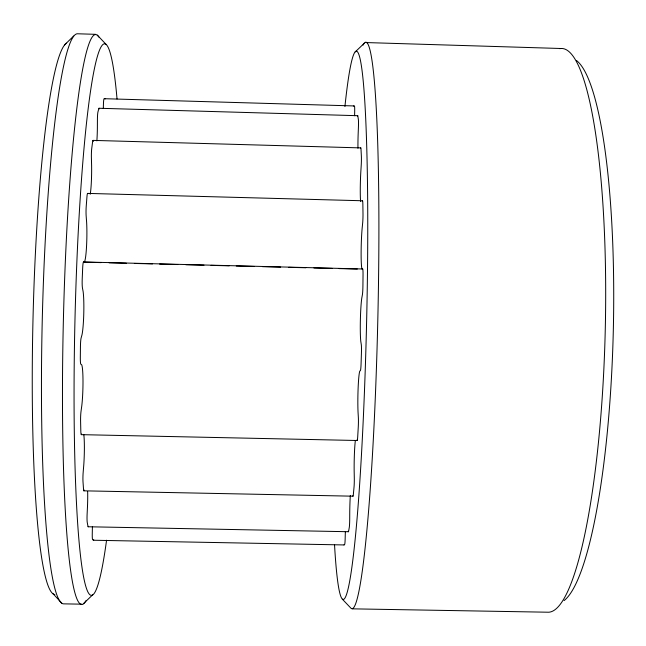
<?xml version="1.0" encoding="UTF-8"?>
<svg xmlns="http://www.w3.org/2000/svg" width="646" height="646" viewBox="0 0 646 646"><rect width="100%" height="100%" fill="white"/><g stroke="black" fill="none" stroke-linecap="round" stroke-linejoin="round"><path stroke-width="0.97" d="M92.41 526.765L92.281 532.869A7.268 0.606 -88 0 0 92.604 539.66L93.444 540.242L344.052 544.941L344.681 544.384A7.219 0.436 -89.1 0 0 345.19 537.65L345.352 531.585M354.597 115.755L354.67 112.307A7.179 0.436 -88.2 0 0 354.452 105.952L104.071 98.693A7.219 0.598 -89.2 0 0 103.408 105.064L103.312 108.528M64.495 44.986L73.701 35.998M83.431 603.687L92.701 594.804M355.211 51.922L364.32 43.234M81.614 434.072A7.914 0.727 -88.3 0 1 80.807 430.753L80.588 420.869A7.93 0.735 -88.3 0 1 81.105 410.759L81.792 405.753A24.378 2.277 -88.4 0 0 82.995 381.003A24.378 2.277 -88.4 0 0 81.622 364.699L80.912 364.239A8.002 0.751 -88.5 0 1 80.322 357.634L80.443 346.329A8.01 0.751 -88.6 0 1 81.218 337.616L81.961 334.935A24.5 2.309 -88.7 0 0 83.77 313.585A24.5 2.309 -88.7 0 0 83.108 291.419L82.51 288.286A8.002 0.751 -88.8 0 1 82.212 279.233L82.672 268.066A7.994 0.751 -88.8 0 1 83.592 261.985L84.319 262.01A24.33 2.269 -88.9 0 0 86.507 246.95A24.33 2.269 -88.9 0 0 86.604 221.949L86.201 216.612A7.914 0.727 -89 0 1 86.217 206.397L86.944 196.885A7.889 0.727 -89 0 1 87.719 193.501M81.751 604.172L63.599 603.857A285.128 28.254 -88.6 0 1 42.345 316.483A285.128 28.254 -88.6 0 1 77.528 33.778L95.64 34.327M352.28 608.839L548.527 612.222A281.939 50.348 -88.6 0 0 605.359 325.277A281.939 50.348 -88.6 0 0 559.719 48.668M83.923 490.831L352.991 496.185M88.122 526.765L348.469 531.723M81.291 434.653L357.198 440.499M83.487 261.961L362.689 268.986M83.956 262.171L101.099 262.607M109.166 262.809L126.317 263.237M134.384 263.447L152.545 263.899M159.602 264.077L177.763 264.537M185.83 264.739L203.983 265.199M211.048 265.377L229.201 265.829M236.266 266.007L254.419 266.467M262.486 266.669L280.647 267.129M288.714 267.331L305.865 267.759M313.932 267.961L332.084 268.421M339.15 268.599L357.303 269.059M87.614 193.404L362.511 200.761M99.032 108.262L357.723 115.699M92.984 140.392L360.791 147.894M365.571 42.547L561.39 48.515M342.348 599.173L351.053 608.314A283.231 18.75 -88.6 0 0 377.91 315.28A283.231 18.75 -88.6 0 0 363.06 45.115M97.288 35.102L106.097 44.388M52.996 593.69L61.733 603.073M344.924 106.493A274.203 16.731 -88.6 0 1 366.548 140.893A274.203 16.731 -88.6 0 1 357.771 510.065A274.203 16.731 -88.6 0 1 334.515 544.457M576.393 60.441A272.838 50.073 -88.6 0 1 613.32 330.146A272.838 50.073 -88.6 0 1 564.095 600.578M106.566 540.177A275.81 23.006 -88.6 0 1 76.567 504.857A275.81 23.006 -88.6 0 1 85.377 133.795A275.81 23.006 -88.6 0 1 117.039 98.991M85.958 600.707A285.015 25.275 -88.6 0 1 63.348 321.643A285.015 25.275 -88.6 0 1 98.878 37.08M54.894 594.546A276.044 28.763 -88.6 0 1 32.857 325.503A276.044 28.763 -88.6 0 1 66.465 43.193M362.269 201.52A7.841 0.525 -88.4 0 1 362.858 204.249L362.995 213.721A7.857 0.533 -88.4 0 1 362.584 223.863L362.067 229.136A24.177 1.647 -88.4 0 0 361.122 253.967A24.177 1.647 -88.4 0 0 362.091 269.002L362.616 269.011A7.946 0.541 -88.5 0 1 363.036 275.083L362.915 286.194A7.954 0.541 -88.5 0 1 362.325 295.165L361.76 298.242A24.346 1.68 -88.6 0 0 360.371 320.222A24.346 1.68 -88.6 0 0 360.807 341.484L361.235 344.181A7.962 0.549 -88.7 0 1 361.437 352.853L361.066 364.078A7.954 0.549 -88.7 0 1 360.363 370.618L359.83 371.038A24.225 1.655 -88.8 0 0 358.167 387.172A24.225 1.655 -88.8 0 0 358.029 411.793L358.32 416.783A7.881 0.533 -88.9 0 1 358.28 426.836L357.714 436.648A7.865 0.533 -88.9 0 1 356.996 439.91M93.347 141.353A7.704 0.686 -89.1 0 0 92.604 141.87L91.724 148.596A7.736 0.694 -89.1 0 0 91.417 158.585L91.603 165.319A23.886 2.172 -89.1 0 1 90.23 194.244M360.565 148.37A7.655 0.501 -88.3 0 1 361.009 149.379L361.364 156.09A7.687 0.501 -88.3 0 1 361.179 166.022L360.767 172.708A23.732 1.575 -88.3 0 0 360.581 201.479M96.876 140.901A23.216 2.035 -89.2 0 0 97.376 127.771L97.409 120.552A7.494 0.646 -89.2 0 1 97.934 111.968L98.846 108.593A7.453 0.638 -89.2 0 1 99.29 108.883M357.949 148.209A23.07 1.478 -88.2 0 1 358.118 135.143L358.393 127.981A7.445 0.468 -88.2 0 0 358.36 119.437L357.844 116.038A7.413 0.46 -88.2 0 0 357.577 115.957M104.918 98.668A7.179 0.589 -89.2 0 1 105.072 98.999M353.709 106.202A7.138 0.428 -88.2 0 1 353.838 105.887M344.052 544.941A7.179 0.436 -89.1 0 1 343.987 544.901M352.853 495.821A7.687 0.501 -89 0 0 353.354 494.432L354.024 487.245A7.72 0.509 -89 0 0 354.283 477.192L354.161 470.659A23.821 1.591 -88.9 0 1 355.365 440.451M84.23 490.072A7.736 0.694 -88.1 0 1 83.52 489.054L83.003 481.795A7.768 0.694 -88.2 0 1 83.221 471.685L83.762 465.128A23.975 2.188 -88.2 0 0 83.819 434.701M87.662 491.558A23.337 2.059 -88.1 0 1 87.501 506.254L87.153 513.449A7.534 0.654 -88.1 0 0 87.234 522.339L87.953 526.312A7.502 0.646 -88.1 0 0 88.405 526.312M350.326 495.514A23.191 1.494 -89 0 0 349.752 511.382L349.712 518.536A7.486 0.476 -89 0 1 349.292 527.354L348.606 531.278A7.453 0.468 -89.1 0 1 348.275 531.262M93.71 539.701A7.227 0.598 -88 0 1 93.444 540.242"/></g></svg>
